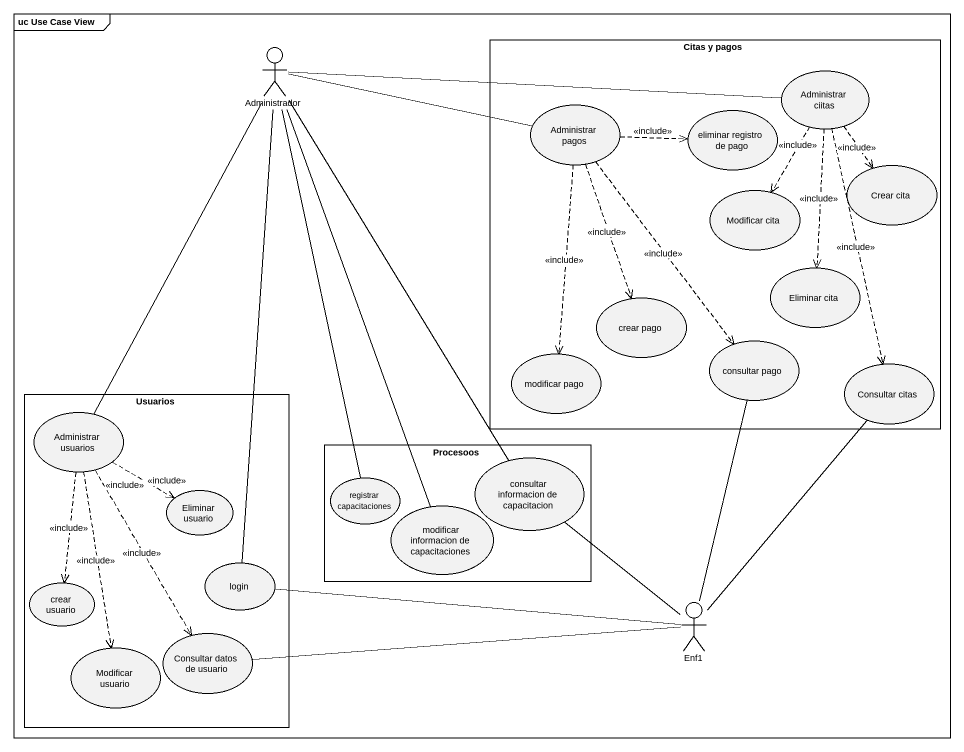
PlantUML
@startuml
mainframe uc Use Case View
rectangle "Citas y pagos" as Citas_y_pagos {
  usecase "Administrar ciitas" as Administrar_ciitas
  usecase "Administrar pagos" as Administrar_pagos
  usecase "eliminar registro de pago" as eliminar_registro_de_pago
  usecase "Modificar cita" as Modificar_cita
  usecase "Crear cita" as Crear_cita
  usecase "Eliminar cita" as Eliminar_cita
  usecase "crear pago" as crear_pago
  usecase "consultar pago" as consultar_pago
  usecase "modificar pago" as modificar_pago
  usecase "Consultar citas" as Consultar_citas
}
actor Administrador
rectangle Usuarios {
  usecase "Administrar usuarios" as Administrar_usuarios
  usecase "Eliminar usuario" as Eliminar_usuario
  usecase "crear usuario" as crear_usuario
  usecase login
  usecase "Modificar usuario" as Modificar_usuario
  usecase "Consultar datos de usuario" as Consultar_datos_de_usuario
}
rectangle Procesoos {
  usecase "consultar informacion de capacitacion" as consultar_informacion_de
  usecase "registrar capacitaciones" as registrar_capacitaciones
  usecase "modificar informacion de capacitaciones" as modificar_informacion_de
}
actor Enf1
Administrador -right- Administrar_ciitas
Administrador -right- Administrar_pagos
Administrador -- Administrar_usuarios
Administrador -- consultar_informacion_de
Administrador -- registrar_capacitaciones
Administrador -- modificar_informacion_de
Administrador -- login
Administrar_ciitas ..> Modificar_cita : <<include>>
Administrar_ciitas ..> Crear_cita : <<include>>
Administrar_ciitas ..> Eliminar_cita : <<include>>
Administrar_ciitas ..> Consultar_citas : <<include>>
Administrar_pagos .right.> eliminar_registro_de_pago : <<include>>
Administrar_pagos ..> crear_pago : <<include>>
Administrar_pagos ..> consultar_pago : <<include>>
Administrar_pagos ..> modificar_pago : <<include>>
Administrar_usuarios .right.> Eliminar_usuario : <<include>>
Administrar_usuarios .right.> Eliminar_usuario : <<include>>
Administrar_usuarios ..> crear_usuario : <<include>>
Administrar_usuarios ..> Modificar_usuario : <<include>>
Administrar_usuarios ..> Consultar_datos_de_usuario : <<include>>
Enf1 -up- consultar_pago
Enf1 -up- Consultar_citas
Enf1 -up- consultar_informacion_de
Enf1 -left- login
Enf1 -left- Consultar_datos_de_usuario
@enduml
